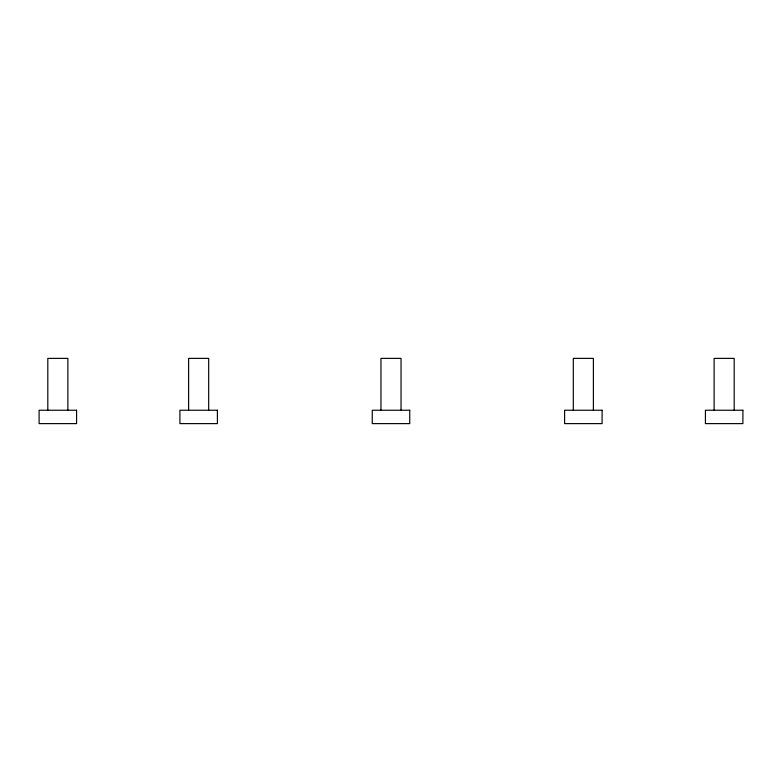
<?xml version="1.0" encoding="UTF-8"?>
<svg xmlns="http://www.w3.org/2000/svg" width="782" height="782" viewBox="0 0 782 782"><rect width="100%" height="100%" fill="white"/><g stroke="black" fill="none" stroke-linecap="round" stroke-linejoin="round"><path stroke-width="1.17" d="M734.19 410.237L734.19 358.381L714.122 358.381L714.122 410.237M593.382 410.237L593.382 358.381L573.314 358.381L573.314 410.237M401.039 410.237L401.039 358.381L380.961 358.381L380.961 410.237M208.686 410.237L208.686 358.381L188.618 358.381L188.618 410.237M67.878 410.237L67.878 358.381L47.81 358.381L47.81 410.237M76.577 410.237L39.1 410.237L39.1 423.619L76.577 423.619L76.577 410.237M217.396 410.237L179.909 410.237L179.909 423.619L217.396 423.619L217.396 410.237M409.739 410.237L372.261 410.237L372.261 423.619L409.739 423.619L409.739 410.237M602.091 410.237L564.604 410.237L564.604 423.619L602.091 423.619L602.091 410.237M742.9 410.237L705.423 410.237L705.423 423.619L742.9 423.619L742.9 410.237"/></g></svg>
